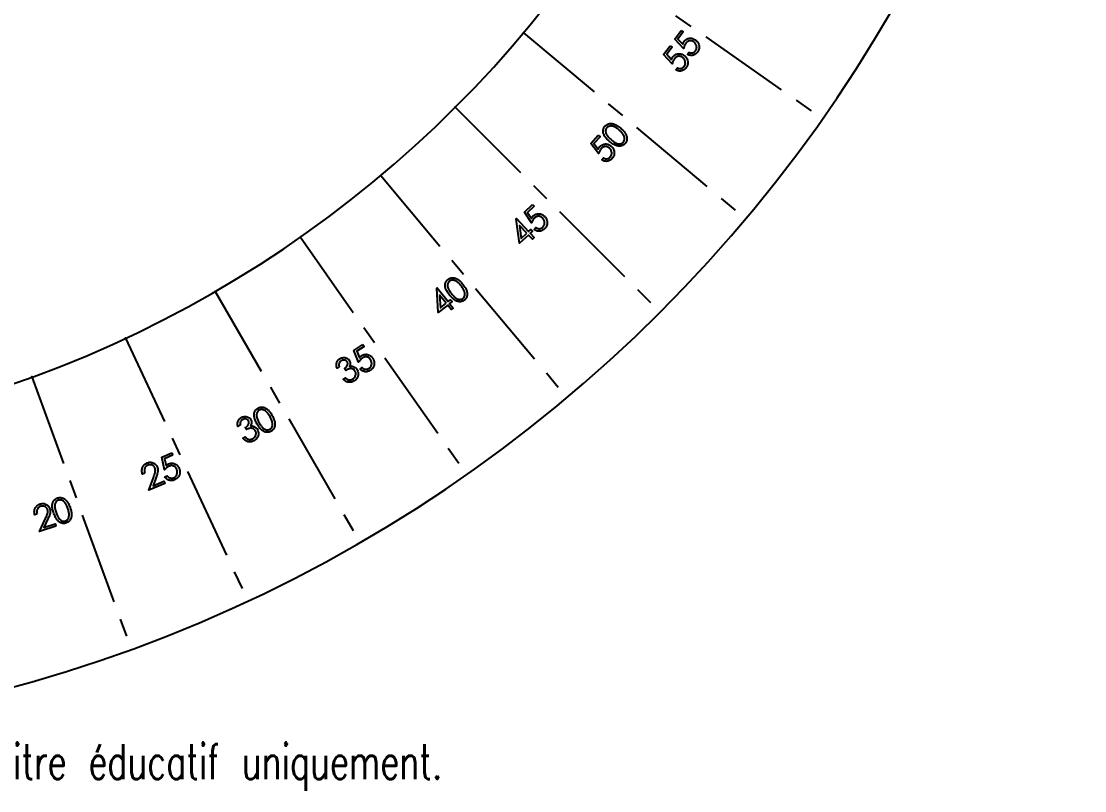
# Model space of a CAD drawing. Header units: millimetres. Extents: x 0 to 240, y -7 to 200.
# Drawn here: x 93.2 to 240, y -7.5 to 98.7 of the extents above; entities that cross this region are included whole.
import ezdxf

# ---------------------------------------------------------------- set-up
doc = ezdxf.new("R2010")
doc.units = ezdxf.units.MM
doc.header["$PDSIZE"] = -1
doc.linetypes.add('CENTERX2', pattern=[20.32, 12.7, -2.54, 2.54, -2.54])
doc.styles.add('SLDTEXTSTYLE0', font='TXT', dxfattribs={"width": 0.7, "bigfont": 'bigfont'})

msp = doc.modelspace()

# ---------------------------------------------------------------- linework, layer by layer
at = {"color": 7, "linetype": 'CENTERX2'}
for p, q in [((171.06, 108.23), (203.83, 85.28)), ((162.57, 97.15), (193.21, 71.44)), ((153.14, 86.86), (181.42, 58.58)), ((142.85, 77.43), (168.56, 46.79)), ((131.77, 68.94), (154.72, 36.17)), ((120, 61.44), (140, 26.79)), ((107.62, 54.99), (124.52, 18.74)), ((94.72, 49.65), (108.4, 12.06))]:
    msp.add_line(p, q, dxfattribs=at)
at = {"color": 7, "linetype": 'Continuous', "flags": 128}
for points in [[(184.33, 97.46), (184.59, 97.27), (184.59, 97.27), (183.87, 96.27), (183.87, 96.27), (184.53, 95.57), (184.53, 95.57), (184.57, 95.68), (184.62, 95.78), (184.66, 95.86), (184.72, 95.94), (184.72, 95.94), (184.79, 96.03), (184.87, 96.11), (184.95, 96.18), (185.03, 96.25), (185.13, 96.3), (185.22, 96.34), (185.33, 96.37), (185.43, 96.39), (185.54, 96.4), (185.65, 96.4), (185.76, 96.38), (185.86, 96.36), (185.97, 96.33), (186.07, 96.28), (186.17, 96.22), (186.27, 96.16), (186.27, 96.16), (186.34, 96.1), (186.4, 96.05), (186.46, 95.99), (186.51, 95.93), (186.56, 95.87), (186.61, 95.8), (186.65, 95.73), (186.69, 95.66), (186.74, 95.51), (186.78, 95.36), (186.79, 95.21), (186.79, 95.05), (186.77, 94.98), (186.76, 94.9), (186.74, 94.83), (186.71, 94.75), (186.67, 94.68), (186.64, 94.61), (186.59, 94.53), (186.54, 94.46), (186.54, 94.46), (186.48, 94.38), (186.41, 94.31), (186.34, 94.24), (186.26, 94.18), (186.18, 94.14), (186.1, 94.1), (186.01, 94.06), (185.91, 94.04), (185.82, 94.02), (185.72, 94.01), (185.63, 94.02), (185.54, 94.03), (185.44, 94.04), (185.35, 94.07), (185.26, 94.11), (185.17, 94.15), (185.17, 94.15), (185.38, 94.44), (185.38, 94.44), (185.47, 94.4), (185.56, 94.38), (185.64, 94.36), (185.72, 94.36), (185.8, 94.36), (185.88, 94.38), (185.96, 94.41), (186.03, 94.44), (186.11, 94.49), (186.18, 94.54), (186.24, 94.6), (186.29, 94.67), (186.29, 94.67), (186.34, 94.74), (186.38, 94.81), (186.41, 94.89), (186.43, 94.96), (186.44, 95.04), (186.45, 95.13), (186.44, 95.21), (186.43, 95.3), (186.41, 95.38), (186.38, 95.46), (186.35, 95.54), (186.3, 95.62), (186.25, 95.69), (186.19, 95.76), (186.13, 95.82), (186.05, 95.88), (186.05, 95.88), (185.98, 95.93), (185.91, 95.97), (185.83, 96), (185.76, 96.02), (185.69, 96.04), (185.61, 96.04), (185.53, 96.04), (185.46, 96.03), (185.38, 96.02), (185.31, 95.99), (185.24, 95.96), (185.17, 95.92), (185.11, 95.87), (185.05, 95.82), (184.99, 95.76), (184.93, 95.69), (184.93, 95.69), (184.89, 95.62), (184.85, 95.55), (184.81, 95.47), (184.77, 95.38), (184.74, 95.29), (184.7, 95.19), (184.67, 95.09), (184.64, 94.97), (184.64, 94.97), (183.44, 96.25), (183.44, 96.25), (184.33, 97.46)], [(182.81, 95.36), (183.07, 95.16), (183.07, 95.16), (182.32, 94.17), (182.32, 94.17), (182.97, 93.45), (182.97, 93.45), (183.01, 93.56), (183.06, 93.66), (183.11, 93.74), (183.16, 93.82), (183.16, 93.82), (183.24, 93.91), (183.32, 93.99), (183.4, 94.06), (183.49, 94.12), (183.59, 94.17), (183.69, 94.2), (183.79, 94.23), (183.9, 94.25), (184.01, 94.26), (184.12, 94.25), (184.22, 94.24), (184.33, 94.21), (184.43, 94.18), (184.53, 94.13), (184.64, 94.07), (184.74, 94), (184.74, 94), (184.8, 93.94), (184.86, 93.89), (184.92, 93.83), (184.97, 93.77), (185.02, 93.7), (185.06, 93.63), (185.1, 93.56), (185.14, 93.49), (185.19, 93.34), (185.23, 93.18), (185.24, 93.03), (185.23, 92.88), (185.21, 92.8), (185.19, 92.72), (185.17, 92.65), (185.14, 92.58), (185.1, 92.5), (185.06, 92.43), (185.02, 92.36), (184.97, 92.29), (184.97, 92.29), (184.9, 92.21), (184.83, 92.13), (184.75, 92.07), (184.68, 92.02), (184.59, 91.97), (184.51, 91.93), (184.42, 91.9), (184.32, 91.88), (184.23, 91.86), (184.13, 91.86), (184.04, 91.86), (183.94, 91.87), (183.85, 91.89), (183.76, 91.92), (183.67, 91.96), (183.58, 92.01), (183.58, 92.01), (183.79, 92.29), (183.79, 92.29), (183.89, 92.25), (183.97, 92.22), (184.06, 92.21), (184.14, 92.2), (184.22, 92.21), (184.3, 92.22), (184.38, 92.25), (184.45, 92.28), (184.53, 92.33), (184.6, 92.38), (184.66, 92.44), (184.72, 92.5), (184.72, 92.5), (184.77, 92.57), (184.81, 92.64), (184.84, 92.72), (184.86, 92.79), (184.88, 92.87), (184.89, 92.96), (184.88, 93.04), (184.87, 93.13), (184.86, 93.22), (184.83, 93.3), (184.8, 93.38), (184.75, 93.46), (184.7, 93.53), (184.65, 93.6), (184.58, 93.66), (184.51, 93.72), (184.51, 93.72), (184.44, 93.77), (184.36, 93.82), (184.29, 93.85), (184.22, 93.87), (184.14, 93.89), (184.07, 93.9), (183.99, 93.9), (183.91, 93.9), (183.84, 93.88), (183.76, 93.86), (183.69, 93.83), (183.62, 93.79), (183.56, 93.74), (183.49, 93.69), (183.43, 93.63), (183.38, 93.56), (183.38, 93.56), (183.33, 93.49), (183.29, 93.42), (183.24, 93.34), (183.21, 93.26), (183.17, 93.17), (183.13, 93.07), (183.1, 92.96), (183.07, 92.85), (183.07, 92.85), (181.89, 94.16), (181.89, 94.16), (182.81, 95.36)], [(174.41, 82.16), (174.28, 82.27), (174.17, 82.38), (174.07, 82.48), (173.97, 82.59), (173.89, 82.68), (173.81, 82.78), (173.75, 82.88), (173.7, 82.97), (173.66, 83.06), (173.62, 83.15), (173.59, 83.23), (173.56, 83.32), (173.55, 83.41), (173.54, 83.49), (173.54, 83.57), (173.54, 83.66), (173.55, 83.74), (173.57, 83.82), (173.59, 83.9), (173.62, 83.97), (173.65, 84.04), (173.69, 84.11), (173.74, 84.18), (173.79, 84.24), (173.79, 84.24), (173.84, 84.31), (173.91, 84.36), (173.97, 84.41), (174.04, 84.46), (174.11, 84.5), (174.18, 84.53), (174.26, 84.56), (174.34, 84.58), (174.42, 84.6), (174.51, 84.61), (174.59, 84.61), (174.68, 84.61), (174.78, 84.6), (174.87, 84.58), (174.97, 84.56), (175.07, 84.53), (175.17, 84.49), (175.27, 84.44), (175.38, 84.38), (175.49, 84.32), (175.61, 84.24), (175.72, 84.16), (175.84, 84.06), (175.97, 83.96), (175.97, 83.96), (176.09, 83.85), (176.2, 83.75), (176.3, 83.65), (176.39, 83.55), (176.47, 83.45), (176.54, 83.35), (176.6, 83.25), (176.66, 83.16), (176.7, 83.06), (176.74, 82.97), (176.77, 82.88), (176.79, 82.79), (176.81, 82.7), (176.82, 82.62), (176.82, 82.53), (176.82, 82.44), (176.81, 82.36), (176.79, 82.28), (176.77, 82.2), (176.74, 82.12), (176.7, 82.05), (176.66, 81.98), (176.62, 81.91), (176.56, 81.85), (176.56, 81.85), (176.51, 81.79), (176.45, 81.73), (176.38, 81.68), (176.32, 81.64), (176.25, 81.6), (176.18, 81.57), (176.1, 81.54), (176.02, 81.52), (175.94, 81.5), (175.86, 81.49), (175.77, 81.49), (175.69, 81.49), (175.6, 81.5), (175.51, 81.52), (175.41, 81.54), (175.32, 81.57), (175.22, 81.61), (175.11, 81.66), (175.01, 81.72), (174.9, 81.79), (174.78, 81.86), (174.66, 81.95), (174.54, 82.05), (174.41, 82.16)], [(174.63, 82.4), (174.74, 82.31), (174.85, 82.23), (174.95, 82.15), (175.04, 82.08), (175.13, 82.02), (175.22, 81.97), (175.3, 81.93), (175.38, 81.9), (175.45, 81.87), (175.52, 81.85), (175.59, 81.83), (175.66, 81.82), (175.73, 81.82), (175.8, 81.82), (175.86, 81.82), (175.93, 81.83), (176.05, 81.87), (176.16, 81.92), (176.25, 81.98), (176.33, 82.06), (176.33, 82.06), (176.4, 82.15), (176.45, 82.26), (176.48, 82.37), (176.5, 82.49), (176.5, 82.55), (176.5, 82.62), (176.49, 82.68), (176.47, 82.75), (176.45, 82.82), (176.42, 82.88), (176.39, 82.95), (176.35, 83.02), (176.35, 83.02), (176.3, 83.11), (176.24, 83.19), (176.18, 83.28), (176.11, 83.37), (176.03, 83.45), (175.95, 83.54), (175.85, 83.62), (175.76, 83.71), (175.76, 83.71), (175.66, 83.79), (175.56, 83.87), (175.47, 83.94), (175.38, 84), (175.29, 84.06), (175.2, 84.11), (175.11, 84.15), (175.03, 84.18), (174.95, 84.21), (174.87, 84.24), (174.79, 84.26), (174.72, 84.27), (174.65, 84.28), (174.58, 84.28), (174.51, 84.27), (174.45, 84.26), (174.33, 84.23), (174.22, 84.18), (174.13, 84.11), (174.05, 84.04), (174.05, 84.04), (173.98, 83.94), (173.93, 83.84), (173.9, 83.73), (173.88, 83.6), (173.88, 83.54), (173.88, 83.47), (173.89, 83.41), (173.91, 83.34), (173.93, 83.27), (173.95, 83.21), (173.99, 83.14), (174.02, 83.07), (174.07, 83), (174.12, 82.92), (174.18, 82.84), (174.25, 82.76), (174.34, 82.68), (174.43, 82.59), (174.52, 82.5), (174.63, 82.4)], [(172.86, 82.99), (173.11, 82.77), (173.11, 82.77), (172.27, 81.85), (172.27, 81.85), (172.86, 81.09), (172.86, 81.09), (172.91, 81.19), (172.97, 81.28), (173.03, 81.36), (173.09, 81.43), (173.09, 81.43), (173.17, 81.52), (173.25, 81.59), (173.34, 81.65), (173.44, 81.7), (173.53, 81.74), (173.63, 81.77), (173.74, 81.79), (173.85, 81.8), (173.96, 81.8), (174.06, 81.79), (174.17, 81.76), (174.27, 81.73), (174.37, 81.68), (174.47, 81.63), (174.57, 81.56), (174.66, 81.48), (174.66, 81.48), (174.72, 81.42), (174.78, 81.36), (174.83, 81.3), (174.88, 81.23), (174.92, 81.16), (174.96, 81.09), (174.99, 81.02), (175.02, 80.94), (175.06, 80.79), (175.08, 80.63), (175.08, 80.48), (175.06, 80.33), (175.04, 80.25), (175.01, 80.18), (174.98, 80.11), (174.94, 80.04), (174.9, 79.97), (174.86, 79.9), (174.8, 79.83), (174.75, 79.76), (174.75, 79.76), (174.68, 79.69), (174.6, 79.62), (174.52, 79.57), (174.44, 79.52), (174.35, 79.48), (174.26, 79.45), (174.17, 79.42), (174.08, 79.41), (173.98, 79.4), (173.89, 79.41), (173.79, 79.42), (173.7, 79.44), (173.61, 79.46), (173.52, 79.5), (173.43, 79.55), (173.35, 79.6), (173.35, 79.6), (173.59, 79.87), (173.59, 79.87), (173.67, 79.82), (173.76, 79.78), (173.84, 79.76), (173.92, 79.75), (174, 79.75), (174.08, 79.75), (174.16, 79.77), (174.24, 79.8), (174.32, 79.84), (174.39, 79.88), (174.46, 79.94), (174.52, 80), (174.52, 80), (174.58, 80.06), (174.62, 80.13), (174.66, 80.2), (174.69, 80.28), (174.71, 80.36), (174.72, 80.44), (174.73, 80.52), (174.72, 80.61), (174.71, 80.7), (174.69, 80.78), (174.67, 80.86), (174.63, 80.94), (174.59, 81.02), (174.54, 81.09), (174.48, 81.16), (174.41, 81.23), (174.41, 81.23), (174.34, 81.28), (174.27, 81.33), (174.21, 81.37), (174.13, 81.4), (174.06, 81.42), (173.99, 81.44), (173.91, 81.45), (173.83, 81.45), (173.76, 81.44), (173.68, 81.42), (173.61, 81.4), (173.54, 81.37), (173.47, 81.33), (173.4, 81.28), (173.34, 81.22), (173.27, 81.16), (173.27, 81.16), (173.22, 81.1), (173.17, 81.03), (173.13, 80.95), (173.08, 80.87), (173.03, 80.78), (172.99, 80.69), (172.95, 80.59), (172.91, 80.48), (172.91, 80.48), (171.85, 81.88), (171.85, 81.88), (172.86, 82.99)], [(163.79, 73.44), (164.02, 73.2), (164.02, 73.2), (163.12, 72.34), (163.12, 72.34), (163.64, 71.53), (163.64, 71.53), (163.7, 71.63), (163.76, 71.72), (163.83, 71.79), (163.9, 71.86), (163.9, 71.86), (163.98, 71.94), (164.08, 72), (164.17, 72.06), (164.27, 72.1), (164.37, 72.13), (164.47, 72.16), (164.58, 72.17), (164.69, 72.17), (164.8, 72.16), (164.9, 72.14), (165.01, 72.1), (165.11, 72.06), (165.2, 72.01), (165.3, 71.94), (165.39, 71.87), (165.47, 71.78), (165.47, 71.78), (165.53, 71.72), (165.58, 71.65), (165.63, 71.58), (165.67, 71.51), (165.71, 71.44), (165.74, 71.37), (165.77, 71.29), (165.79, 71.21), (165.81, 71.13), (165.82, 71.05), (165.83, 70.98), (165.83, 70.9), (165.82, 70.82), (165.81, 70.75), (165.8, 70.67), (165.78, 70.6), (165.75, 70.52), (165.72, 70.45), (165.68, 70.38), (165.64, 70.31), (165.59, 70.25), (165.54, 70.18), (165.49, 70.12), (165.42, 70.06), (165.42, 70.06), (165.34, 69.99), (165.26, 69.93), (165.18, 69.88), (165.09, 69.83), (165, 69.8), (164.91, 69.78), (164.82, 69.76), (164.72, 69.75), (164.63, 69.76), (164.53, 69.77), (164.44, 69.78), (164.35, 69.81), (164.26, 69.85), (164.17, 69.89), (164.09, 69.94), (164.01, 70.01), (164.01, 70.01), (164.27, 70.25), (164.27, 70.25), (164.35, 70.2), (164.43, 70.16), (164.51, 70.12), (164.59, 70.11), (164.67, 70.1), (164.75, 70.1), (164.84, 70.11), (164.92, 70.13), (165, 70.16), (165.08, 70.2), (165.15, 70.25), (165.22, 70.31), (165.22, 70.31), (165.28, 70.37), (165.33, 70.43), (165.37, 70.5), (165.41, 70.57), (165.43, 70.65), (165.45, 70.73), (165.46, 70.81), (165.47, 70.9), (165.46, 70.99), (165.45, 71.08), (165.43, 71.16), (165.4, 71.24), (165.37, 71.32), (165.32, 71.4), (165.27, 71.47), (165.2, 71.55), (165.2, 71.55), (165.14, 71.61), (165.08, 71.66), (165.01, 71.71), (164.94, 71.74), (164.87, 71.77), (164.8, 71.79), (164.72, 71.81), (164.65, 71.81), (164.57, 71.81), (164.49, 71.8), (164.42, 71.78), (164.34, 71.76), (164.27, 71.72), (164.2, 71.68), (164.13, 71.63), (164.06, 71.57), (164.06, 71.57), (164.01, 71.51), (163.95, 71.45), (163.9, 71.38), (163.84, 71.3), (163.79, 71.21), (163.74, 71.12), (163.69, 71.02), (163.64, 70.92), (163.64, 70.92), (162.69, 72.4), (162.69, 72.4), (163.79, 73.44)], [(161.54, 71.44), (161.59, 71.49), (161.59, 71.49), (163.26, 69.72), (163.26, 69.72), (163.56, 70), (163.56, 70), (163.79, 69.76), (163.79, 69.76), (163.48, 69.47), (163.48, 69.47), (164.04, 68.88), (164.04, 68.88), (163.79, 68.64), (163.79, 68.64), (163.23, 69.23), (163.23, 69.23), (162.01, 68.09), (162.01, 68.09), (161.54, 71.44)], [(163, 69.48), (162, 70.54), (162, 70.54), (162.25, 68.77), (162.25, 68.77), (163, 69.48)], [(152.35, 60.95), (152.25, 61.08), (152.16, 61.2), (152.07, 61.33), (152, 61.44), (151.94, 61.56), (151.88, 61.66), (151.84, 61.77), (151.8, 61.87), (151.78, 61.96), (151.76, 62.05), (151.74, 62.14), (151.74, 62.23), (151.74, 62.32), (151.74, 62.4), (151.75, 62.49), (151.77, 62.57), (151.8, 62.65), (151.83, 62.72), (151.86, 62.79), (151.91, 62.86), (151.95, 62.92), (152, 62.98), (152.06, 63.04), (152.12, 63.09), (152.12, 63.09), (152.19, 63.14), (152.26, 63.19), (152.33, 63.22), (152.4, 63.26), (152.48, 63.28), (152.56, 63.3), (152.64, 63.31), (152.72, 63.32), (152.8, 63.32), (152.89, 63.32), (152.98, 63.31), (153.06, 63.29), (153.15, 63.26), (153.24, 63.22), (153.33, 63.18), (153.42, 63.14), (153.51, 63.08), (153.61, 63.01), (153.7, 62.94), (153.8, 62.86), (153.9, 62.76), (154, 62.66), (154.1, 62.54), (154.2, 62.42), (154.2, 62.42), (154.29, 62.29), (154.38, 62.17), (154.46, 62.05), (154.53, 61.94), (154.59, 61.83), (154.65, 61.72), (154.69, 61.61), (154.72, 61.51), (154.75, 61.41), (154.77, 61.32), (154.78, 61.22), (154.79, 61.13), (154.79, 61.04), (154.78, 60.95), (154.77, 60.87), (154.75, 60.79), (154.72, 60.71), (154.69, 60.63), (154.66, 60.56), (154.61, 60.49), (154.57, 60.42), (154.51, 60.36), (154.46, 60.3), (154.39, 60.25), (154.39, 60.25), (154.33, 60.2), (154.26, 60.16), (154.19, 60.12), (154.12, 60.09), (154.04, 60.07), (153.97, 60.05), (153.89, 60.03), (153.81, 60.03), (153.72, 60.02), (153.64, 60.03), (153.56, 60.04), (153.47, 60.06), (153.39, 60.09), (153.3, 60.12), (153.21, 60.16), (153.13, 60.21), (153.04, 60.27), (152.95, 60.33), (152.85, 60.41), (152.76, 60.5), (152.66, 60.59), (152.56, 60.7), (152.45, 60.82), (152.35, 60.95)], [(150.59, 61.88), (150.64, 61.92), (150.64, 61.92), (152.15, 60.04), (152.15, 60.04), (152.48, 60.3), (152.48, 60.3), (152.69, 60.04), (152.69, 60.04), (152.36, 59.78), (152.36, 59.78), (152.86, 59.15), (152.86, 59.15), (152.59, 58.93), (152.59, 58.93), (152.09, 59.56), (152.09, 59.56), (150.79, 58.53), (150.79, 58.53), (150.59, 61.88)], [(152.61, 61.14), (152.7, 61.03), (152.79, 60.93), (152.87, 60.84), (152.95, 60.76), (153.03, 60.68), (153.1, 60.62), (153.18, 60.56), (153.24, 60.52), (153.31, 60.48), (153.38, 60.44), (153.44, 60.41), (153.51, 60.39), (153.58, 60.37), (153.64, 60.36), (153.71, 60.35), (153.77, 60.35), (153.9, 60.37), (154.01, 60.39), (154.11, 60.44), (154.21, 60.5), (154.21, 60.5), (154.29, 60.58), (154.36, 60.67), (154.41, 60.77), (154.45, 60.89), (154.46, 60.95), (154.47, 61.02), (154.47, 61.08), (154.47, 61.15), (154.46, 61.22), (154.45, 61.29), (154.43, 61.36), (154.4, 61.44), (154.4, 61.44), (154.37, 61.53), (154.32, 61.62), (154.28, 61.72), (154.22, 61.82), (154.16, 61.91), (154.1, 62.01), (154.03, 62.11), (153.95, 62.21), (153.95, 62.21), (153.87, 62.31), (153.79, 62.4), (153.71, 62.49), (153.63, 62.57), (153.55, 62.64), (153.47, 62.7), (153.4, 62.76), (153.32, 62.81), (153.25, 62.85), (153.18, 62.89), (153.11, 62.92), (153.04, 62.95), (152.97, 62.97), (152.9, 62.98), (152.83, 62.99), (152.77, 62.99), (152.65, 62.98), (152.53, 62.95), (152.43, 62.91), (152.34, 62.84), (152.34, 62.84), (152.26, 62.77), (152.19, 62.67), (152.13, 62.57), (152.09, 62.45), (152.08, 62.39), (152.07, 62.33), (152.07, 62.26), (152.07, 62.19), (152.08, 62.12), (152.1, 62.05), (152.11, 61.98), (152.14, 61.9), (152.17, 61.83), (152.21, 61.74), (152.25, 61.66), (152.31, 61.56), (152.37, 61.47), (152.44, 61.36), (152.52, 61.26), (152.61, 61.14)], [(151.88, 59.82), (150.98, 60.95), (150.98, 60.95), (151.08, 59.18), (151.08, 59.18), (151.88, 59.82)], [(140.38, 54.14), (140.56, 53.86), (140.56, 53.86), (139.53, 53.18), (139.53, 53.18), (139.9, 52.3), (139.9, 52.3), (139.98, 52.38), (140.06, 52.46), (140.13, 52.52), (140.21, 52.58), (140.21, 52.58), (140.31, 52.64), (140.41, 52.68), (140.51, 52.72), (140.61, 52.75), (140.72, 52.76), (140.82, 52.77), (140.93, 52.76), (141.04, 52.74), (141.14, 52.71), (141.24, 52.67), (141.34, 52.62), (141.43, 52.56), (141.51, 52.5), (141.59, 52.42), (141.67, 52.33), (141.74, 52.23), (141.74, 52.23), (141.78, 52.16), (141.82, 52.09), (141.86, 52.01), (141.89, 51.93), (141.91, 51.86), (141.93, 51.78), (141.94, 51.7), (141.95, 51.62), (141.95, 51.54), (141.95, 51.46), (141.95, 51.38), (141.93, 51.31), (141.92, 51.23), (141.89, 51.16), (141.87, 51.09), (141.83, 51.02), (141.8, 50.95), (141.75, 50.89), (141.71, 50.82), (141.65, 50.76), (141.6, 50.71), (141.53, 50.65), (141.47, 50.6), (141.4, 50.55), (141.4, 50.55), (141.31, 50.5), (141.22, 50.45), (141.13, 50.42), (141.04, 50.39), (140.94, 50.37), (140.85, 50.36), (140.75, 50.36), (140.66, 50.37), (140.56, 50.39), (140.47, 50.42), (140.39, 50.45), (140.3, 50.49), (140.22, 50.54), (140.14, 50.6), (140.07, 50.67), (140, 50.74), (140, 50.74), (140.3, 50.94), (140.3, 50.94), (140.37, 50.87), (140.44, 50.81), (140.52, 50.77), (140.59, 50.74), (140.67, 50.72), (140.75, 50.71), (140.83, 50.7), (140.91, 50.71), (141, 50.73), (141.08, 50.75), (141.16, 50.79), (141.24, 50.83), (141.24, 50.83), (141.3, 50.88), (141.37, 50.93), (141.42, 50.99), (141.47, 51.06), (141.51, 51.13), (141.54, 51.2), (141.57, 51.28), (141.58, 51.37), (141.6, 51.46), (141.6, 51.54), (141.59, 51.63), (141.58, 51.71), (141.55, 51.8), (141.52, 51.88), (141.48, 51.96), (141.43, 52.05), (141.43, 52.05), (141.38, 52.12), (141.33, 52.18), (141.27, 52.23), (141.21, 52.28), (141.15, 52.32), (141.08, 52.36), (141.01, 52.38), (140.93, 52.4), (140.86, 52.41), (140.78, 52.42), (140.7, 52.41), (140.63, 52.4), (140.55, 52.38), (140.47, 52.35), (140.4, 52.31), (140.32, 52.26), (140.32, 52.26), (140.25, 52.21), (140.19, 52.16), (140.13, 52.1), (140.06, 52.03), (140, 51.96), (139.93, 51.88), (139.87, 51.79), (139.8, 51.7), (139.8, 51.7), (139.12, 53.31), (139.12, 53.31), (140.38, 54.14)], [(137.12, 51.03), (136.82, 50.84), (136.82, 50.84), (136.79, 50.94), (136.76, 51.04), (136.74, 51.14), (136.73, 51.23), (136.73, 51.33), (136.74, 51.42), (136.75, 51.51), (136.77, 51.59), (136.8, 51.68), (136.84, 51.76), (136.88, 51.83), (136.93, 51.9), (136.98, 51.97), (137.04, 52.03), (137.11, 52.09), (137.18, 52.14), (137.18, 52.14), (137.3, 52.21), (137.42, 52.26), (137.55, 52.29), (137.68, 52.32), (137.81, 52.32), (137.93, 52.31), (138.05, 52.28), (138.16, 52.24), (138.27, 52.18), (138.36, 52.11), (138.44, 52.03), (138.51, 51.94), (138.51, 51.94), (138.56, 51.84), (138.6, 51.75), (138.63, 51.65), (138.64, 51.54), (138.63, 51.44), (138.61, 51.33), (138.58, 51.22), (138.53, 51.1), (138.53, 51.1), (138.66, 51.12), (138.79, 51.12), (138.91, 51.11), (139.03, 51.08), (139.03, 51.08), (139.12, 51.05), (139.2, 51.01), (139.27, 50.97), (139.34, 50.93), (139.4, 50.88), (139.46, 50.82), (139.51, 50.76), (139.56, 50.69), (139.56, 50.69), (139.64, 50.56), (139.69, 50.42), (139.72, 50.28), (139.74, 50.13), (139.74, 50.05), (139.74, 49.98), (139.73, 49.9), (139.72, 49.83), (139.7, 49.76), (139.68, 49.69), (139.65, 49.62), (139.61, 49.55), (139.53, 49.42), (139.44, 49.3), (139.32, 49.2), (139.19, 49.1), (139.19, 49.1), (139.1, 49.04), (139, 48.99), (138.91, 48.96), (138.81, 48.93), (138.72, 48.91), (138.62, 48.9), (138.52, 48.9), (138.42, 48.9), (138.33, 48.92), (138.23, 48.95), (138.14, 48.99), (138.04, 49.03), (137.95, 49.09), (137.86, 49.16), (137.77, 49.24), (137.68, 49.32), (137.68, 49.32), (137.97, 49.51), (137.97, 49.51), (138.03, 49.45), (138.09, 49.41), (138.15, 49.36), (138.22, 49.33), (138.28, 49.3), (138.33, 49.27), (138.39, 49.25), (138.45, 49.24), (138.45, 49.24), (138.52, 49.24), (138.59, 49.24), (138.66, 49.24), (138.73, 49.26), (138.8, 49.28), (138.87, 49.31), (138.94, 49.34), (139.01, 49.38), (139.01, 49.38), (139.09, 49.44), (139.15, 49.49), (139.21, 49.55), (139.26, 49.62), (139.31, 49.68), (139.34, 49.75), (139.37, 49.83), (139.39, 49.91), (139.41, 49.98), (139.41, 50.06), (139.41, 50.13), (139.4, 50.21), (139.39, 50.28), (139.36, 50.34), (139.33, 50.41), (139.29, 50.47), (139.29, 50.47), (139.23, 50.55), (139.16, 50.62), (139.08, 50.68), (138.99, 50.73), (138.89, 50.77), (138.79, 50.79), (138.69, 50.79), (138.59, 50.78), (138.53, 50.77), (138.47, 50.76), (138.41, 50.74), (138.34, 50.71), (138.27, 50.68), (138.19, 50.64), (138.11, 50.6), (138.03, 50.55), (138.03, 50.55), (137.85, 50.82), (137.85, 50.82), (137.95, 50.88), (138.03, 50.96), (138.11, 51.04), (138.17, 51.12), (138.22, 51.21), (138.26, 51.3), (138.28, 51.38), (138.29, 51.46), (138.29, 51.54), (138.27, 51.61), (138.24, 51.68), (138.21, 51.74), (138.21, 51.74), (138.17, 51.79), (138.14, 51.83), (138.1, 51.86), (138.05, 51.9), (138.01, 51.92), (137.96, 51.94), (137.9, 51.96), (137.84, 51.97), (137.78, 51.98), (137.72, 51.98), (137.66, 51.97), (137.6, 51.96), (137.54, 51.95), (137.49, 51.92), (137.43, 51.89), (137.37, 51.86), (137.37, 51.86), (137.28, 51.79), (137.21, 51.72), (137.16, 51.63), (137.12, 51.54), (137.1, 51.49), (137.09, 51.44), (137.08, 51.38), (137.08, 51.32), (137.09, 51.25), (137.09, 51.18), (137.1, 51.11), (137.12, 51.03)], [(123.45, 42.97), (123.14, 42.8), (123.14, 42.8), (123.12, 42.91), (123.1, 43.01), (123.09, 43.11), (123.09, 43.21), (123.1, 43.3), (123.11, 43.39), (123.13, 43.48), (123.17, 43.56), (123.2, 43.64), (123.25, 43.72), (123.3, 43.79), (123.35, 43.86), (123.41, 43.92), (123.48, 43.97), (123.55, 44.02), (123.63, 44.07), (123.63, 44.07), (123.76, 44.12), (123.88, 44.16), (124.01, 44.18), (124.14, 44.19), (124.27, 44.18), (124.4, 44.16), (124.51, 44.11), (124.62, 44.06), (124.72, 43.99), (124.81, 43.91), (124.88, 43.82), (124.94, 43.73), (124.94, 43.73), (124.98, 43.63), (125.01, 43.52), (125.02, 43.42), (125.02, 43.32), (125.01, 43.21), (124.97, 43.11), (124.93, 43), (124.87, 42.89), (124.87, 42.89), (125, 42.89), (125.13, 42.88), (125.25, 42.86), (125.37, 42.81), (125.37, 42.81), (125.45, 42.77), (125.52, 42.73), (125.59, 42.68), (125.66, 42.63), (125.71, 42.57), (125.77, 42.51), (125.81, 42.44), (125.86, 42.37), (125.86, 42.37), (125.91, 42.23), (125.95, 42.09), (125.97, 41.94), (125.98, 41.79), (125.97, 41.72), (125.96, 41.64), (125.94, 41.57), (125.92, 41.5), (125.9, 41.43), (125.86, 41.36), (125.83, 41.29), (125.79, 41.23), (125.69, 41.11), (125.58, 41), (125.46, 40.9), (125.32, 40.82), (125.32, 40.82), (125.22, 40.77), (125.12, 40.74), (125.02, 40.71), (124.92, 40.69), (124.82, 40.68), (124.73, 40.68), (124.63, 40.69), (124.53, 40.71), (124.44, 40.73), (124.35, 40.77), (124.25, 40.82), (124.17, 40.88), (124.08, 40.94), (124, 41.02), (123.91, 41.11), (123.84, 41.2), (123.84, 41.2), (124.14, 41.36), (124.14, 41.36), (124.2, 41.3), (124.25, 41.24), (124.31, 41.19), (124.37, 41.15), (124.43, 41.11), (124.48, 41.08), (124.54, 41.06), (124.59, 41.04), (124.59, 41.04), (124.66, 41.03), (124.73, 41.02), (124.8, 41.02), (124.88, 41.03), (124.95, 41.04), (125.02, 41.06), (125.09, 41.09), (125.17, 41.12), (125.17, 41.12), (125.25, 41.17), (125.32, 41.22), (125.39, 41.27), (125.45, 41.33), (125.5, 41.39), (125.54, 41.46), (125.58, 41.53), (125.6, 41.6), (125.63, 41.68), (125.64, 41.76), (125.65, 41.83), (125.64, 41.9), (125.64, 41.97), (125.62, 42.04), (125.6, 42.11), (125.56, 42.18), (125.56, 42.18), (125.51, 42.27), (125.45, 42.35), (125.37, 42.41), (125.29, 42.47), (125.19, 42.51), (125.1, 42.55), (125, 42.56), (124.89, 42.57), (124.84, 42.56), (124.77, 42.55), (124.71, 42.54), (124.64, 42.52), (124.56, 42.49), (124.48, 42.46), (124.4, 42.43), (124.31, 42.39), (124.31, 42.39), (124.16, 42.67), (124.16, 42.67), (124.26, 42.73), (124.36, 42.8), (124.44, 42.87), (124.51, 42.95), (124.57, 43.03), (124.62, 43.11), (124.65, 43.19), (124.67, 43.27), (124.67, 43.35), (124.66, 43.42), (124.64, 43.49), (124.61, 43.56), (124.61, 43.56), (124.59, 43.61), (124.55, 43.66), (124.52, 43.69), (124.48, 43.73), (124.43, 43.76), (124.38, 43.79), (124.33, 43.81), (124.27, 43.83), (124.21, 43.84), (124.15, 43.85), (124.09, 43.85), (124.03, 43.85), (123.97, 43.83), (123.91, 43.82), (123.85, 43.79), (123.79, 43.77), (123.79, 43.77), (123.7, 43.71), (123.62, 43.64), (123.55, 43.56), (123.5, 43.48), (123.48, 43.43), (123.47, 43.37), (123.46, 43.32), (123.45, 43.25), (123.44, 43.19), (123.44, 43.12), (123.45, 43.05), (123.45, 42.97)], [(125.77, 43.17), (125.7, 43.32), (125.63, 43.46), (125.56, 43.6), (125.51, 43.73), (125.47, 43.85), (125.43, 43.97), (125.41, 44.08), (125.39, 44.18), (125.38, 44.28), (125.37, 44.38), (125.38, 44.47), (125.38, 44.56), (125.4, 44.64), (125.42, 44.73), (125.45, 44.81), (125.48, 44.88), (125.52, 44.96), (125.56, 45.03), (125.61, 45.09), (125.66, 45.15), (125.72, 45.21), (125.78, 45.26), (125.84, 45.31), (125.92, 45.35), (125.92, 45.35), (125.99, 45.39), (126.07, 45.42), (126.14, 45.44), (126.22, 45.46), (126.3, 45.48), (126.38, 45.48), (126.47, 45.48), (126.55, 45.48), (126.63, 45.46), (126.72, 45.44), (126.8, 45.41), (126.88, 45.38), (126.97, 45.34), (127.05, 45.29), (127.13, 45.23), (127.22, 45.17), (127.3, 45.1), (127.38, 45.02), (127.46, 44.93), (127.54, 44.83), (127.62, 44.72), (127.71, 44.6), (127.78, 44.47), (127.86, 44.33), (127.86, 44.33), (127.94, 44.18), (128.01, 44.05), (128.07, 43.92), (128.12, 43.79), (128.16, 43.67), (128.19, 43.55), (128.22, 43.44), (128.23, 43.33), (128.24, 43.23), (128.25, 43.13), (128.24, 43.03), (128.23, 42.94), (128.22, 42.85), (128.2, 42.77), (128.17, 42.68), (128.14, 42.61), (128.1, 42.53), (128.05, 42.46), (128, 42.39), (127.95, 42.33), (127.89, 42.28), (127.83, 42.22), (127.76, 42.18), (127.69, 42.13), (127.69, 42.13), (127.62, 42.1), (127.54, 42.06), (127.47, 42.04), (127.39, 42.02), (127.31, 42.01), (127.23, 42), (127.15, 42), (127.07, 42.01), (126.99, 42.02), (126.91, 42.04), (126.82, 42.07), (126.74, 42.1), (126.66, 42.14), (126.58, 42.19), (126.5, 42.25), (126.42, 42.31), (126.34, 42.38), (126.26, 42.46), (126.18, 42.55), (126.1, 42.66), (126.02, 42.77), (125.94, 42.89), (125.86, 43.03), (125.77, 43.17)], [(126.07, 43.33), (126.14, 43.2), (126.21, 43.09), (126.28, 42.98), (126.34, 42.88), (126.41, 42.8), (126.47, 42.72), (126.53, 42.65), (126.59, 42.59), (126.65, 42.54), (126.71, 42.5), (126.77, 42.46), (126.84, 42.42), (126.9, 42.39), (126.96, 42.37), (127.02, 42.35), (127.09, 42.34), (127.21, 42.33), (127.33, 42.34), (127.44, 42.37), (127.55, 42.42), (127.55, 42.42), (127.64, 42.48), (127.73, 42.56), (127.8, 42.65), (127.85, 42.76), (127.88, 42.82), (127.9, 42.88), (127.91, 42.95), (127.92, 43.01), (127.92, 43.08), (127.92, 43.16), (127.91, 43.23), (127.9, 43.31), (127.9, 43.31), (127.88, 43.41), (127.86, 43.51), (127.82, 43.61), (127.79, 43.72), (127.74, 43.83), (127.7, 43.94), (127.64, 44.05), (127.58, 44.16), (127.58, 44.16), (127.52, 44.27), (127.45, 44.38), (127.39, 44.48), (127.32, 44.57), (127.26, 44.65), (127.19, 44.73), (127.13, 44.8), (127.06, 44.86), (127, 44.92), (126.93, 44.97), (126.86, 45.01), (126.8, 45.05), (126.73, 45.08), (126.67, 45.11), (126.6, 45.12), (126.54, 45.14), (126.42, 45.15), (126.3, 45.14), (126.19, 45.11), (126.09, 45.06), (126.09, 45.06), (125.99, 45), (125.91, 44.92), (125.84, 44.83), (125.78, 44.72), (125.76, 44.66), (125.74, 44.59), (125.72, 44.53), (125.71, 44.46), (125.71, 44.39), (125.71, 44.32), (125.72, 44.24), (125.73, 44.16), (125.74, 44.08), (125.77, 43.99), (125.8, 43.9), (125.84, 43.8), (125.89, 43.69), (125.94, 43.57), (126, 43.45), (126.07, 43.33)], [(114, 39.16), (114.13, 38.86), (114.13, 38.86), (113, 38.36), (113, 38.36), (113.22, 37.42), (113.22, 37.42), (113.31, 37.49), (113.4, 37.55), (113.48, 37.6), (113.57, 37.64), (113.57, 37.64), (113.68, 37.69), (113.78, 37.72), (113.89, 37.74), (114, 37.75), (114.1, 37.74), (114.21, 37.73), (114.31, 37.7), (114.41, 37.67), (114.51, 37.62), (114.61, 37.56), (114.69, 37.5), (114.77, 37.43), (114.85, 37.34), (114.91, 37.25), (114.97, 37.15), (115.02, 37.04), (115.02, 37.04), (115.08, 36.89), (115.12, 36.73), (115.14, 36.57), (115.13, 36.4), (115.12, 36.32), (115.11, 36.24), (115.09, 36.17), (115.06, 36.1), (115.03, 36.03), (115, 35.96), (114.96, 35.89), (114.91, 35.83), (114.86, 35.77), (114.81, 35.71), (114.75, 35.66), (114.69, 35.61), (114.62, 35.56), (114.55, 35.52), (114.48, 35.48), (114.4, 35.44), (114.4, 35.44), (114.3, 35.4), (114.21, 35.37), (114.11, 35.35), (114.02, 35.34), (113.92, 35.34), (113.83, 35.35), (113.73, 35.36), (113.64, 35.39), (113.55, 35.42), (113.47, 35.46), (113.39, 35.51), (113.31, 35.57), (113.24, 35.63), (113.17, 35.7), (113.11, 35.78), (113.05, 35.86), (113.05, 35.86), (113.38, 36.01), (113.38, 36.01), (113.44, 35.93), (113.5, 35.86), (113.57, 35.81), (113.64, 35.76), (113.71, 35.73), (113.78, 35.7), (113.87, 35.69), (113.95, 35.68), (114.04, 35.68), (114.13, 35.69), (114.21, 35.71), (114.29, 35.74), (114.29, 35.74), (114.37, 35.78), (114.44, 35.82), (114.5, 35.87), (114.56, 35.93), (114.61, 35.99), (114.65, 36.06), (114.69, 36.14), (114.73, 36.22), (114.75, 36.3), (114.77, 36.39), (114.78, 36.47), (114.78, 36.56), (114.77, 36.65), (114.75, 36.74), (114.73, 36.82), (114.69, 36.91), (114.69, 36.91), (114.65, 36.99), (114.61, 37.06), (114.56, 37.13), (114.51, 37.18), (114.46, 37.23), (114.39, 37.28), (114.33, 37.32), (114.26, 37.35), (114.18, 37.37), (114.11, 37.39), (114.03, 37.4), (113.95, 37.4), (113.87, 37.39), (113.79, 37.37), (113.71, 37.35), (113.63, 37.31), (113.63, 37.31), (113.55, 37.28), (113.48, 37.24), (113.41, 37.19), (113.33, 37.13), (113.26, 37.07), (113.18, 37), (113.1, 36.93), (113.02, 36.84), (113.02, 36.84), (112.62, 38.56), (112.62, 38.56), (114, 39.16)], [(110.3, 36.36), (109.99, 36.22), (109.99, 36.22), (109.95, 36.34), (109.92, 36.46), (109.9, 36.58), (109.89, 36.69), (109.89, 36.8), (109.91, 36.92), (109.93, 37.03), (109.97, 37.14), (110.02, 37.24), (110.07, 37.34), (110.14, 37.43), (110.21, 37.51), (110.29, 37.59), (110.38, 37.65), (110.48, 37.71), (110.58, 37.77), (110.58, 37.77), (110.69, 37.81), (110.8, 37.84), (110.91, 37.86), (111.01, 37.87), (111.12, 37.87), (111.22, 37.85), (111.32, 37.83), (111.42, 37.79), (111.52, 37.75), (111.61, 37.7), (111.69, 37.64), (111.76, 37.57), (111.83, 37.5), (111.89, 37.42), (111.94, 37.34), (111.99, 37.24), (111.99, 37.24), (112.04, 37.11), (112.07, 36.97), (112.08, 36.82), (112.08, 36.68), (112.07, 36.6), (112.05, 36.51), (112.03, 36.42), (112.01, 36.31), (111.98, 36.2), (111.94, 36.08), (111.9, 35.95), (111.85, 35.81), (111.85, 35.81), (111.43, 34.61), (111.43, 34.61), (112.91, 35.25), (112.91, 35.25), (113.04, 34.94), (113.04, 34.94), (110.87, 34), (110.87, 34), (111.52, 35.85), (111.52, 35.85), (111.56, 35.98), (111.61, 36.11), (111.64, 36.22), (111.67, 36.33), (111.7, 36.42), (111.72, 36.51), (111.73, 36.58), (111.74, 36.65), (111.75, 36.77), (111.74, 36.88), (111.72, 36.99), (111.68, 37.1), (111.68, 37.1), (111.65, 37.16), (111.61, 37.22), (111.57, 37.28), (111.52, 37.33), (111.47, 37.37), (111.41, 37.41), (111.34, 37.45), (111.28, 37.48), (111.2, 37.5), (111.13, 37.51), (111.06, 37.52), (110.99, 37.52), (110.92, 37.52), (110.84, 37.5), (110.77, 37.48), (110.7, 37.46), (110.7, 37.46), (110.63, 37.42), (110.56, 37.38), (110.5, 37.33), (110.44, 37.28), (110.39, 37.23), (110.35, 37.17), (110.31, 37.1), (110.28, 37.03), (110.26, 36.96), (110.24, 36.88), (110.23, 36.8), (110.23, 36.71), (110.23, 36.63), (110.25, 36.54), (110.27, 36.45), (110.3, 36.36)], [(97.74, 30.82), (97.69, 30.98), (97.64, 31.13), (97.6, 31.28), (97.57, 31.41), (97.55, 31.54), (97.53, 31.66), (97.52, 31.77), (97.52, 31.88), (97.53, 31.98), (97.54, 32.07), (97.56, 32.16), (97.58, 32.25), (97.61, 32.33), (97.64, 32.41), (97.68, 32.49), (97.73, 32.56), (97.78, 32.62), (97.83, 32.68), (97.89, 32.74), (97.95, 32.79), (98.02, 32.83), (98.08, 32.88), (98.16, 32.91), (98.23, 32.94), (98.23, 32.94), (98.31, 32.97), (98.39, 32.98), (98.47, 33), (98.56, 33), (98.64, 33), (98.72, 32.99), (98.8, 32.98), (98.88, 32.96), (98.96, 32.93), (99.04, 32.9), (99.12, 32.86), (99.19, 32.81), (99.27, 32.76), (99.34, 32.7), (99.41, 32.63), (99.48, 32.55), (99.55, 32.47), (99.62, 32.37), (99.68, 32.27), (99.75, 32.16), (99.81, 32.04), (99.87, 31.91), (99.93, 31.77), (99.98, 31.61), (99.98, 31.61), (100.03, 31.46), (100.08, 31.32), (100.11, 31.18), (100.14, 31.05), (100.16, 30.92), (100.18, 30.8), (100.18, 30.68), (100.18, 30.58), (100.17, 30.47), (100.16, 30.38), (100.14, 30.28), (100.12, 30.19), (100.09, 30.11), (100.05, 30.03), (100.01, 29.95), (99.97, 29.88), (99.92, 29.81), (99.86, 29.75), (99.8, 29.69), (99.74, 29.64), (99.67, 29.6), (99.6, 29.56), (99.53, 29.52), (99.45, 29.49), (99.45, 29.49), (99.37, 29.46), (99.29, 29.45), (99.21, 29.43), (99.14, 29.43), (99.06, 29.43), (98.98, 29.44), (98.9, 29.45), (98.82, 29.47), (98.74, 29.5), (98.66, 29.53), (98.59, 29.57), (98.51, 29.62), (98.44, 29.67), (98.37, 29.73), (98.3, 29.8), (98.23, 29.87), (98.17, 29.95), (98.1, 30.05), (98.04, 30.15), (97.98, 30.26), (97.91, 30.39), (97.86, 30.52), (97.8, 30.67), (97.74, 30.82)], [(98.05, 30.93), (98.1, 30.79), (98.15, 30.67), (98.2, 30.55), (98.25, 30.45), (98.3, 30.35), (98.35, 30.27), (98.4, 30.19), (98.45, 30.12), (98.5, 30.06), (98.55, 30.01), (98.6, 29.96), (98.66, 29.91), (98.72, 29.88), (98.77, 29.84), (98.83, 29.81), (98.89, 29.79), (99.01, 29.76), (99.13, 29.75), (99.25, 29.76), (99.36, 29.79), (99.36, 29.79), (99.46, 29.84), (99.56, 29.9), (99.64, 29.98), (99.71, 30.08), (99.75, 30.13), (99.78, 30.19), (99.8, 30.25), (99.82, 30.32), (99.83, 30.38), (99.84, 30.46), (99.85, 30.53), (99.85, 30.61), (99.85, 30.61), (99.85, 30.71), (99.84, 30.81), (99.83, 30.92), (99.81, 31.03), (99.78, 31.14), (99.75, 31.26), (99.72, 31.38), (99.68, 31.5), (99.68, 31.5), (99.63, 31.62), (99.59, 31.73), (99.54, 31.84), (99.49, 31.94), (99.44, 32.03), (99.39, 32.12), (99.34, 32.2), (99.28, 32.27), (99.23, 32.34), (99.17, 32.4), (99.11, 32.45), (99.05, 32.5), (99, 32.54), (98.94, 32.58), (98.88, 32.61), (98.82, 32.63), (98.69, 32.66), (98.58, 32.67), (98.47, 32.66), (98.36, 32.63), (98.36, 32.63), (98.25, 32.59), (98.16, 32.52), (98.07, 32.44), (98, 32.34), (97.96, 32.29), (97.93, 32.23), (97.91, 32.17), (97.89, 32.1), (97.87, 32.03), (97.86, 31.96), (97.86, 31.88), (97.85, 31.81), (97.86, 31.72), (97.87, 31.63), (97.88, 31.53), (97.9, 31.43), (97.93, 31.31), (97.97, 31.19), (98.01, 31.06), (98.05, 30.93)], [(95.42, 30.73), (95.1, 30.63), (95.1, 30.63), (95.07, 30.75), (95.05, 30.87), (95.04, 30.99), (95.05, 31.11), (95.06, 31.22), (95.09, 31.33), (95.12, 31.44), (95.17, 31.54), (95.23, 31.64), (95.29, 31.74), (95.37, 31.82), (95.45, 31.89), (95.54, 31.96), (95.63, 32.02), (95.74, 32.07), (95.85, 32.11), (95.85, 32.11), (95.96, 32.14), (96.07, 32.16), (96.18, 32.17), (96.29, 32.17), (96.39, 32.16), (96.49, 32.13), (96.59, 32.1), (96.68, 32.05), (96.77, 32), (96.86, 31.94), (96.93, 31.87), (97, 31.8), (97.06, 31.72), (97.11, 31.64), (97.16, 31.54), (97.19, 31.45), (97.19, 31.45), (97.23, 31.3), (97.25, 31.16), (97.24, 31.02), (97.23, 30.87), (97.21, 30.8), (97.18, 30.71), (97.16, 30.62), (97.12, 30.52), (97.08, 30.41), (97.03, 30.29), (96.97, 30.17), (96.91, 30.04), (96.91, 30.04), (96.37, 28.88), (96.37, 28.88), (97.91, 29.37), (97.91, 29.37), (98.01, 29.05), (98.01, 29.05), (95.75, 28.33), (95.75, 28.33), (96.58, 30.1), (96.58, 30.1), (96.64, 30.23), (96.7, 30.35), (96.75, 30.46), (96.79, 30.57), (96.82, 30.66), (96.85, 30.74), (96.87, 30.81), (96.89, 30.88), (96.91, 31), (96.91, 31.11), (96.9, 31.22), (96.87, 31.34), (96.87, 31.34), (96.85, 31.4), (96.81, 31.47), (96.78, 31.53), (96.74, 31.58), (96.69, 31.63), (96.63, 31.67), (96.57, 31.71), (96.51, 31.75), (96.44, 31.78), (96.37, 31.8), (96.3, 31.82), (96.23, 31.83), (96.15, 31.83), (96.08, 31.82), (96.01, 31.81), (95.93, 31.79), (95.93, 31.79), (95.85, 31.76), (95.78, 31.73), (95.72, 31.69), (95.66, 31.64), (95.6, 31.59), (95.55, 31.53), (95.51, 31.47), (95.47, 31.41), (95.44, 31.33), (95.41, 31.26), (95.4, 31.18), (95.39, 31.1), (95.38, 31.01), (95.39, 30.92), (95.4, 30.83), (95.42, 30.73)]]:
    msp.add_lwpolyline(points, dxfattribs=at)
at = {"color": 7, "linetype": 'Continuous'}
for radius in [200, 160]:
    msp.add_arc((40, 200), radius, 270, 0, dxfattribs=at)
for p in [(162.57, 97.15), (153.14, 86.86), (142.85, 77.43), (131.77, 68.94), (120, 61.44), (107.62, 54.99), (94.72, 49.65)]:
    msp.add_point(p, dxfattribs=at)

# ---------------------------------------------------------------- texts
at = {"color": 7, "linetype": 'Continuous', "insert": (0, -1.02), "char_height": 4.8336, "attachment_point": 1, "style": 'SLDTEXTSTYLE0'}
msp.add_mtext("Produit d'éducation SOLIDWORKS – A titre éducatif uniquement.", dxfattribs=at)

doc.saveas('drawing.dxf')
